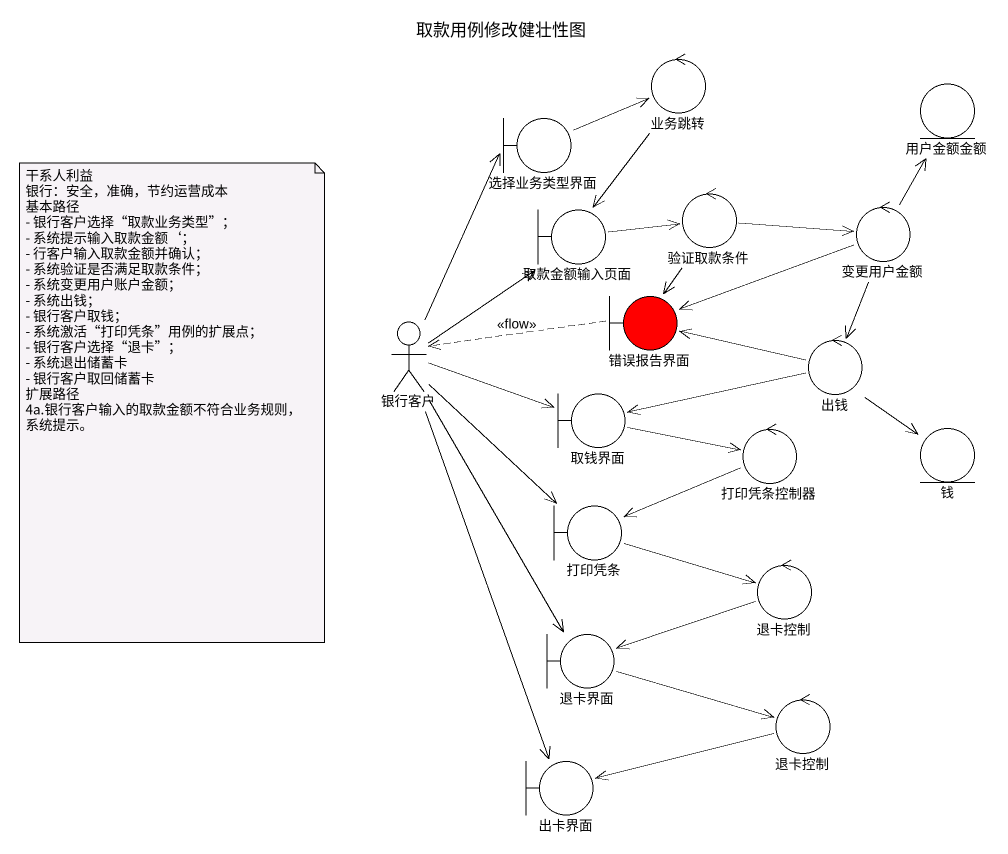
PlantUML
@startuml
title 取款用例修改健壮性图
control 业务跳转
entity 用户金额金额
boundary 选择业务类型界面
boundary 取款金额输入页面
control 验证取款条件
control 变更用户金额
actor 银行客户
boundary 错误报告界面 #FF0000
control 出钱
boundary 取钱界面
control 打印凭条控制器
entity 钱
boundary 打印凭条
control 退卡控制
boundary 退卡界面
control "退卡控制" as 退卡控制_2
boundary 出卡界面
业务跳转 --> 取款金额输入页面
选择业务类型界面 -right-> 业务跳转
取款金额输入页面 -right-> 验证取款条件
验证取款条件 -right-> 变更用户金额
验证取款条件 --> 错误报告界面
变更用户金额 -up-> 用户金额金额
变更用户金额 -left-> 错误报告界面
变更用户金额 --> 出钱
银行客户 -up-> 选择业务类型界面
银行客户 -up-> 取款金额输入页面
银行客户 -right-> 取钱界面
银行客户 --> 打印凭条
银行客户 --> 退卡界面
银行客户 --> 出卡界面
错误报告界面 .left.> 银行客户 : <<flow>>
出钱 -left-> 错误报告界面
出钱 -left-> 取钱界面
出钱 --> 钱
取钱界面 -right-> 打印凭条控制器
打印凭条控制器 -left-> 打印凭条
打印凭条 -right-> 退卡控制
退卡控制 -left-> 退卡界面
退卡界面 -right-> 退卡控制_2
退卡控制_2 -left-> 出卡界面
note as N1
  干系人利益
  银行：安全，准确，节约运营成本
  基本路径
  - 银行客户选择“取款业务类型”；
  - 系统提示输入取款金额‘；
  - 行客户输入取款金额并确认；
  - 系统验证是否满足取款条件；
  - 系统变更用户账户金额；
  - 系统出钱；
  - 银行客户取钱；
  - 系统激活“打印凭条”用例的扩展点；
  - 银行客户选择“退卡”；
  - 系统退出储蓄卡
  - 银行客户取回储蓄卡
  扩展路径
  4a.银行客户输入的取款金额不符合业务规则，系统提示。
end note
@enduml
